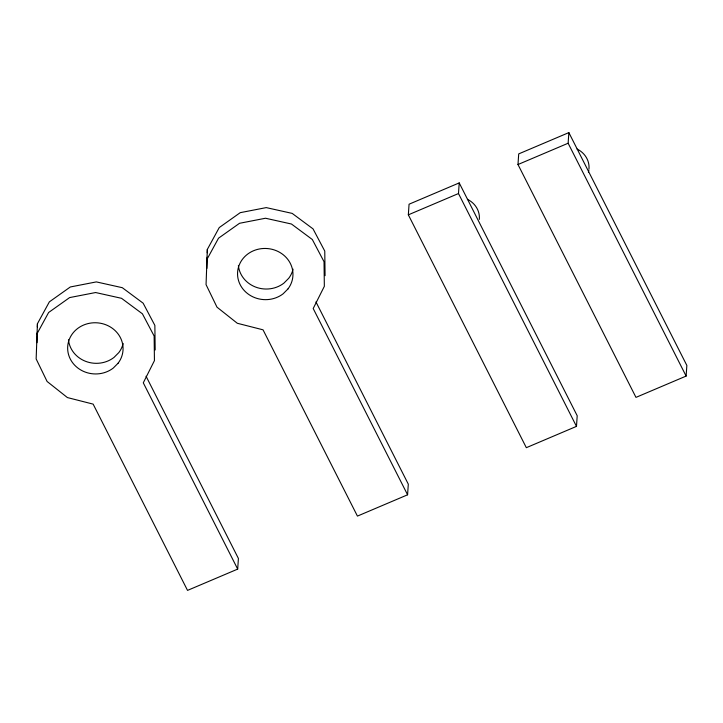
<?xml version="1.0" encoding="UTF-8"?>
<svg xmlns="http://www.w3.org/2000/svg" width="723" height="723" viewBox="0 0 723 723"><rect width="100%" height="100%" fill="white"/><g stroke="black" fill="none" stroke-linecap="round" stroke-linejoin="round"><path stroke-width="1.08" d="M155.174 349.977L154.858 325.386L143.136 303.181L122.286 287.691L96.34 281.907L70.348 286.959L49.354 301.862L37.424 323.732L36.15 358.942L47.094 381.473L67.402 397.569L93.14 404.121L187.528 590.393L237.686 569.1L238.409 558.472L146.055 376.222M37 342.72L37.225 332.67M37.343 327.085L37.424 323.732M325.07 275.68L324.763 251.08L313.041 228.884L292.182 213.393L266.245 207.609L240.253 212.661L219.25 227.564L207.32 249.426L206.055 284.636L216.999 307.167L237.307 323.271L263.036 329.824L357.433 516.095L407.582 494.803L408.305 484.166L315.96 301.925M206.905 268.423L207.149 257.252M207.248 252.779L207.32 249.426M408.341 214.839L409.064 204.211L459.213 182.91L577.207 415.752L576.484 426.38L526.335 447.682L408.341 214.839L458.49 193.538L459.213 182.91M517.984 164.528L518.707 153.9L568.856 132.607L686.85 365.449L686.127 376.077L635.978 397.379L517.984 164.528L568.133 143.235L568.856 132.607M36.692 334.36L48.631 312.49L69.625 297.587L95.617 292.535L121.554 298.319L142.413 313.809L154.135 336.014L154.442 360.605L143.29 382.819L237.686 569.1M206.597 260.054L218.527 238.192L239.53 223.29L265.522 218.238L291.459 224.022L312.318 239.512L324.031 261.708L324.347 286.308L313.195 308.522L407.582 494.803M568.133 143.235L686.127 376.077M458.49 193.538L576.484 426.38M123.154 343.452A27.727 25.594 3.9 0 1 118.834 352.571L113.963 357.46A27.727 25.594 3.9 0 1 85.567 361.31A27.727 25.594 3.9 0 1 68.477 339.774M293.059 269.155A27.727 25.594 3.9 0 1 288.739 278.265L283.868 283.163A27.727 25.594 3.9 0 1 255.463 287.013A27.727 25.594 3.9 0 1 238.382 265.477M467.401 199.331A22.178 20.479 3.9 0 1 479.331 219.367M588.847 170.113A22.178 20.479 3.9 0 1 588.405 172.228M577.044 149.019A22.178 20.479 3.9 0 1 588.974 169.055M118.111 363.199L113.24 368.088A27.727 25.594 3.9 0 1 68.613 354.803A27.727 25.594 3.9 0 1 100.072 323.172A27.727 25.594 3.9 0 1 118.111 363.199M288.007 288.902L283.145 293.791A27.727 25.594 3.9 0 1 238.509 280.497A27.727 25.594 3.9 0 1 269.968 248.875A27.727 25.594 3.9 0 1 288.007 288.902"/></g></svg>
